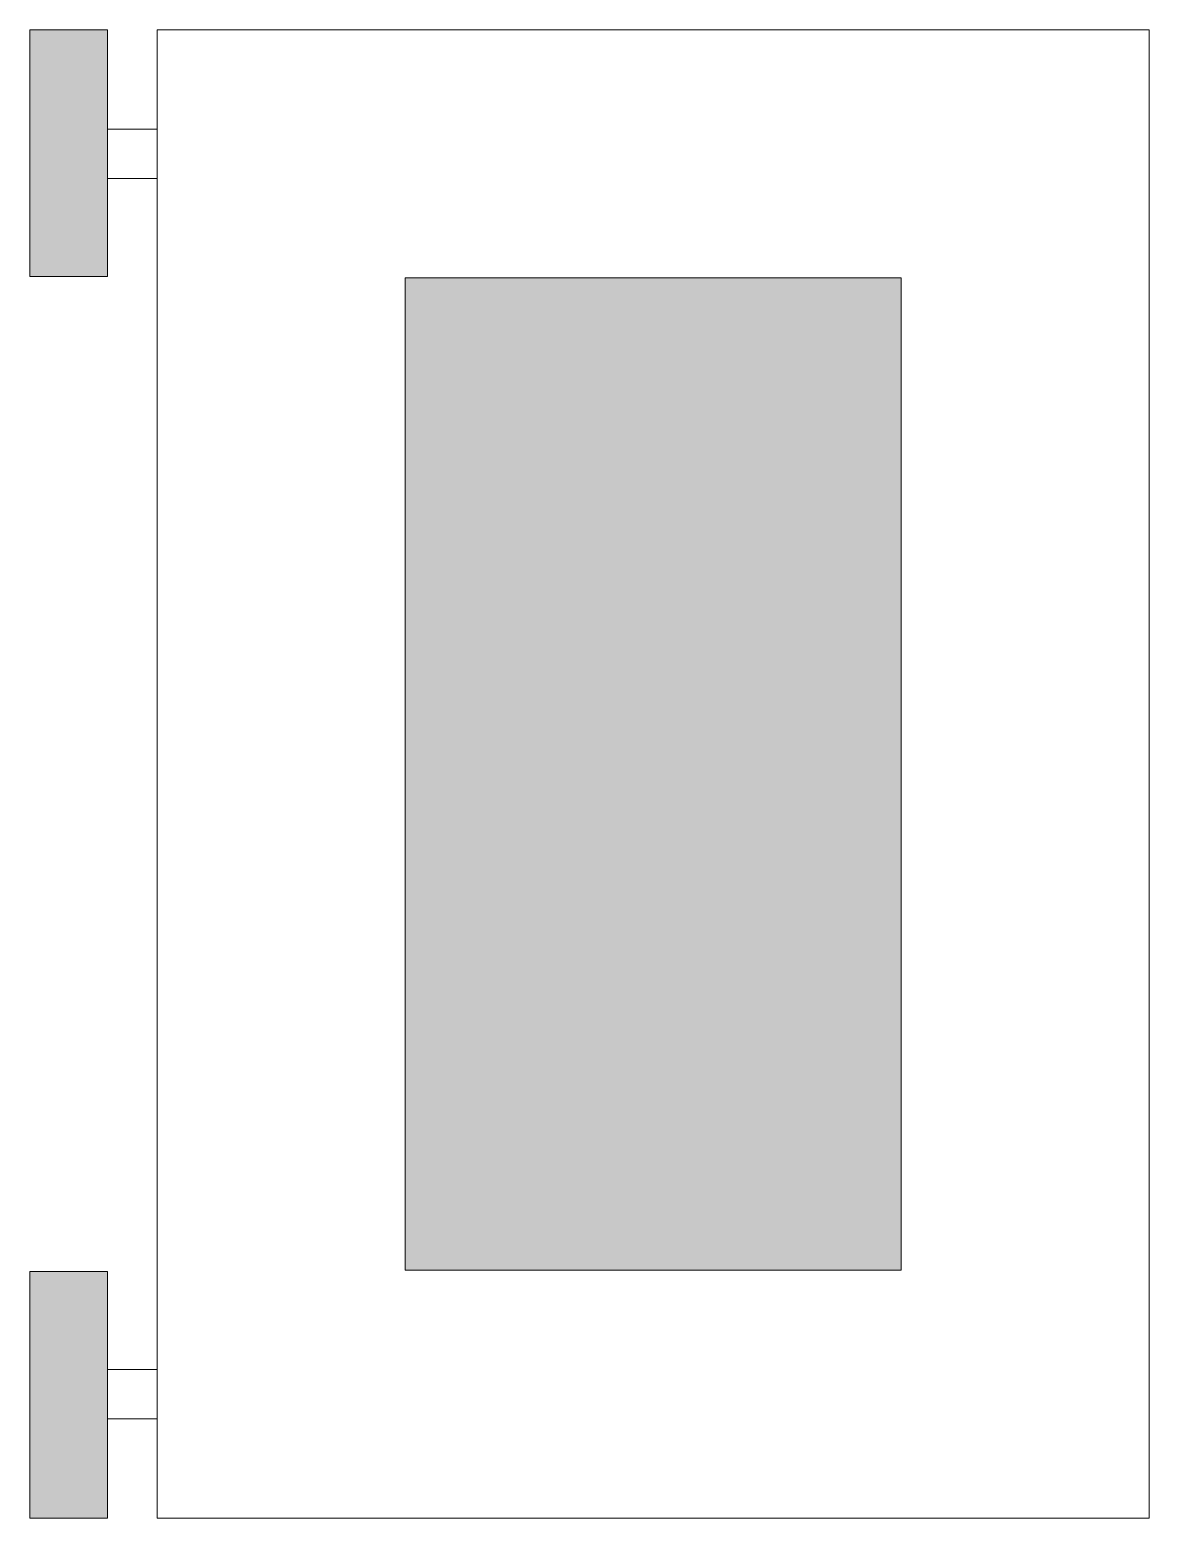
# Model space of a CAD drawing. Header units: millimetres. Extents: x -33.7 to 26.5, y -40.6 to 39.4.
import ezdxf

# ---------------------------------------------------------------- set-up
doc = ezdxf.new("R2010")
doc.units = ezdxf.units.MM
doc.layers.add('LUMIN CB', color=1, linetype='Continuous', lineweight=13)

msp = doc.modelspace()

# ---------------------------------------------------------------- hatches: boundary and pattern name
at = {"layer": 'LUMIN CB'}
h = msp.add_hatch(color=256, dxfattribs=at)
h.dxf.hatch_style = 1
h.paths.add_polyline_path([(-29.546, 39.373), (-33.734, 39.373), (-33.734, 26.114), (-29.546, 26.114)])
h.paths.add_polyline_path([(-29.546, -27.367), (-33.734, -27.367), (-33.734, -40.627), (-29.546, -40.627)])
h.paths.add_polyline_path([(-13.546, -27.293), (13.121, -27.293), (13.121, 26.04), (-13.546, 26.04)])

# ---------------------------------------------------------------- linework, layer by layer
for p, q in [((-26.879, 34.04), (-29.546, 34.04)), ((-26.879, 31.373), (-29.546, 31.373)), ((-26.879, -32.627), (-29.546, -32.627)), ((-26.879, -35.293), (-29.546, -35.293))]:
    msp.add_line(p, q, dxfattribs=at)
for points in [[(-29.546, 26.114), (-29.546, 39.373), (-33.734, 39.373), (-33.734, 26.114)], [(26.454, -40.627), (26.454, 39.373), (-26.879, 39.373), (-26.879, -40.627)], [(13.121, -27.293), (13.121, 26.04), (-13.546, 26.04), (-13.546, -27.293)], [(-29.546, -40.627), (-29.546, -27.367), (-33.734, -27.367), (-33.734, -40.627)]]:
    msp.add_lwpolyline(points, close=True, dxfattribs=at)

doc.saveas('drawing.dxf')
